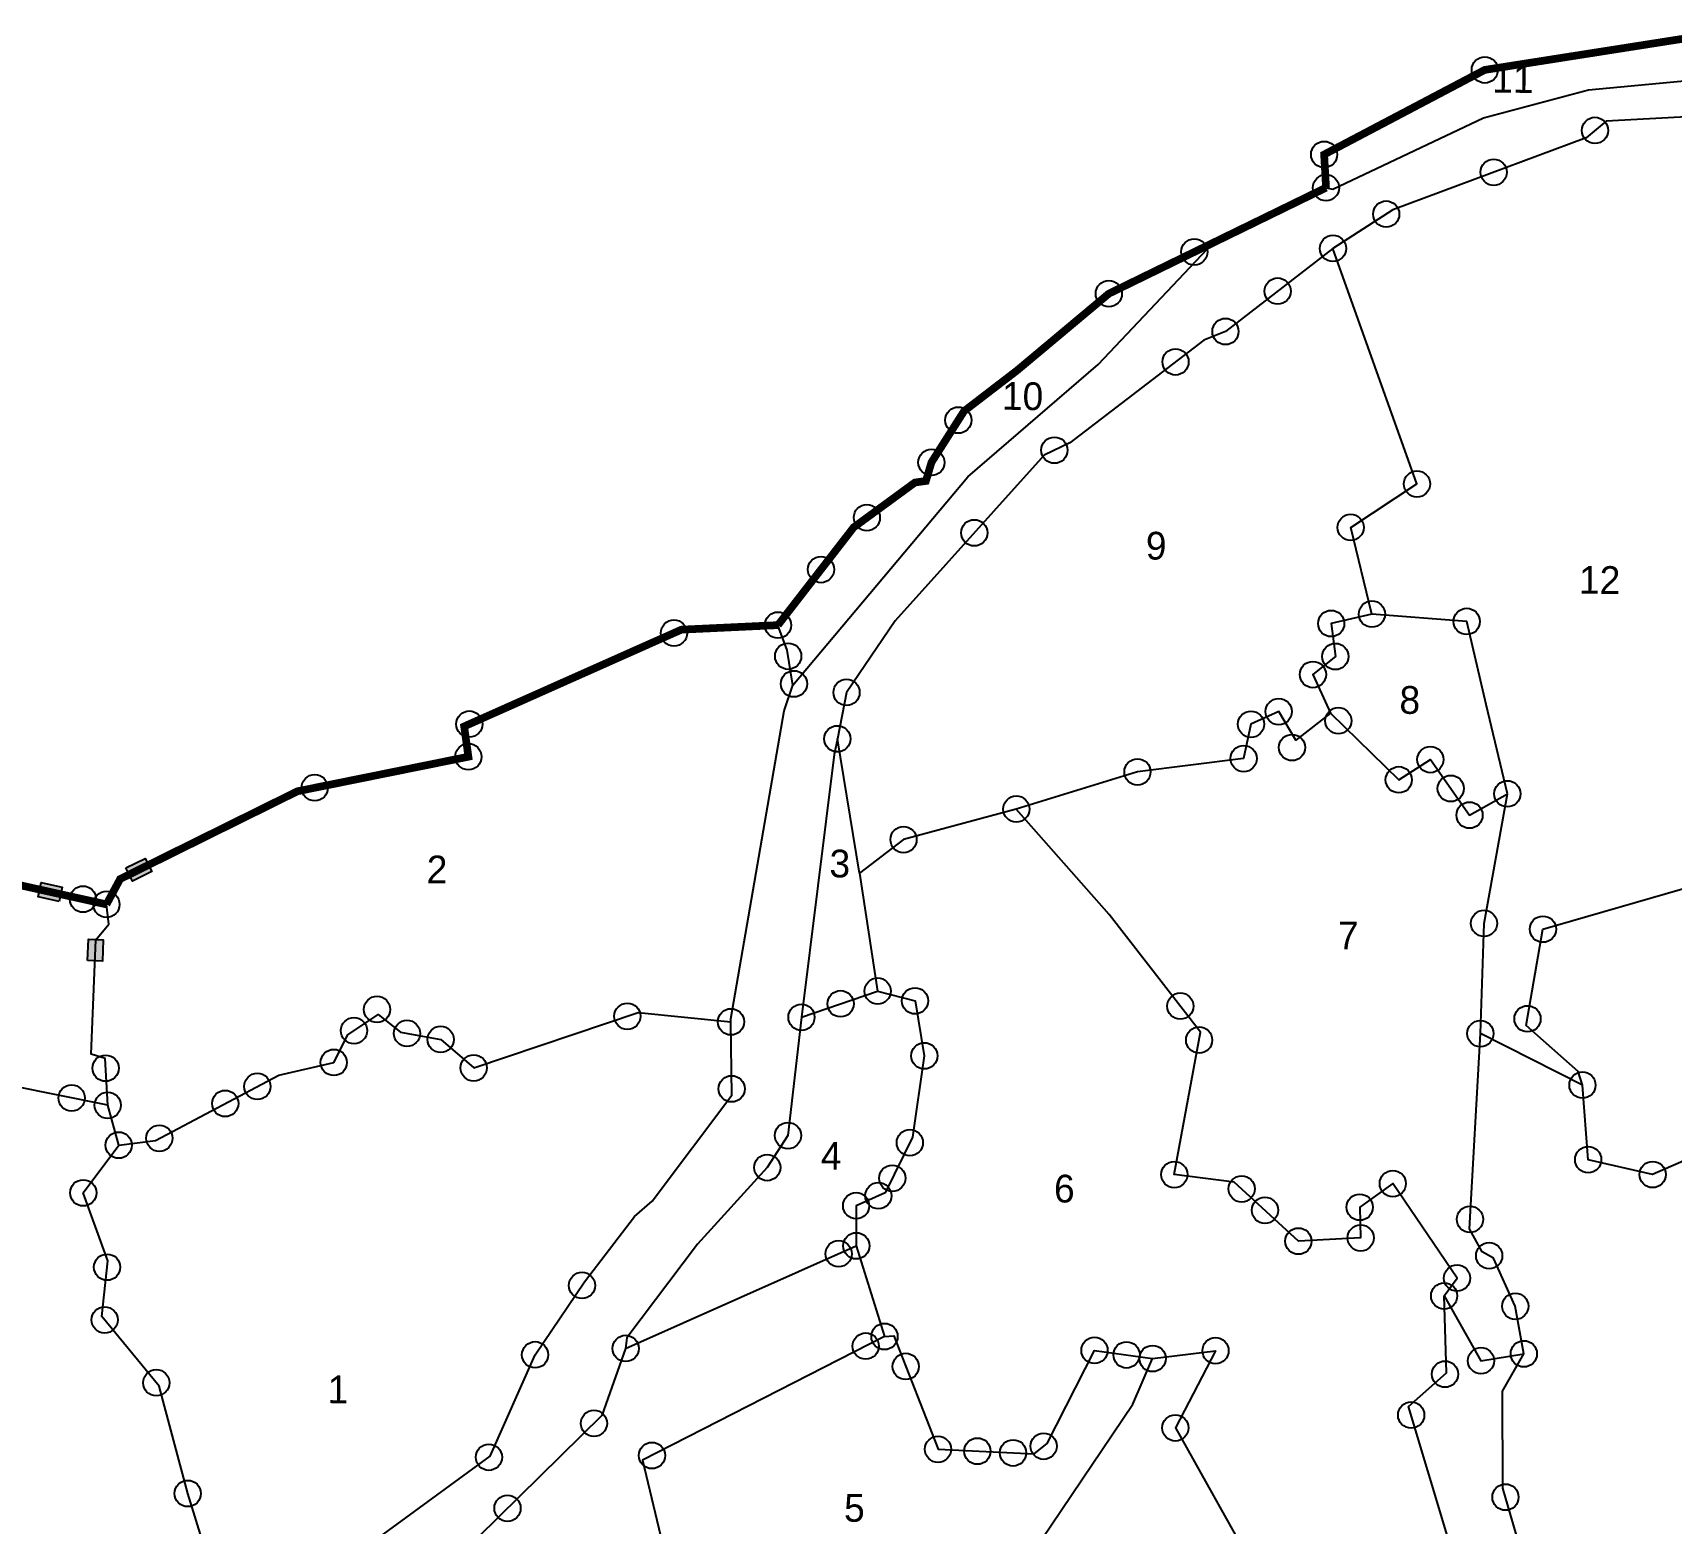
# Model space of a CAD drawing. Header units: metres. Extents: x 278897 to 282201, y 2048800 to 2051340.
# Drawn here: x 279994.6 to 280429.4, y 2049778.1 to 2050173.3 of the extents above; entities that cross this region are included whole.
import ezdxf
from ezdxf.enums import TextEntityAlignment as Align

# ---------------------------------------------------------------- set-up
doc = ezdxf.new("R2010")
doc.units = ezdxf.units.M
doc.header["$MEASUREMENT"] = 0
for name, color, linetype in [('POLY_PARCEL', 6, 'Continuous'), ('POLY_ROAD', 30, 'Continuous'), ('SYM_STONE', 1, 'Continuous'), ('TEXT_PARCEL', 7, 'Continuous'), ('V_BOUND_LINE', 7, 'Continuous'), ('VILLAGE BOUNDRY', 15, 'Continuous')]:
    doc.layers.add(name, color=color, linetype=linetype)
doc.styles.add('TEXT_MAP', font='KRDEV050.TTF')

# ---------------------------------------------------------------- blocks, each defined once
blk = doc.blocks.new('STONE')
blk.add_circle((0, 0), 0.851)
blk = doc.blocks.new('STONESQUAREFILLED')
blk.add_hatch(color=256).paths.add_polyline_path([(0.7, -0.48), (0.7, 0.48), (-0.7, 0.48), (-0.7, -0.48)])
blk.add_lwpolyline([(-0.7, 0.48), (0.7, 0.48), (0.7, -0.48), (-0.7, -0.48)], close=True)
blk = doc.blocks.new('684')
at = {"layer": 'POLY_PARCEL'}
for points in [[(280374.06, 2050021.3), (280368.46, 2050045.24), (280386.85, 2050057), (280364.37, 2050122.12)], [(280430.72, 2049890.99), (280429.56, 2049894.75), (280415.42, 2049907.52), (280420.28, 2049934.03), (280462.39, 2049945.73), (280473.51, 2049952.68), (280474.52, 2049966.24), (280467.82, 2049967.14), (280472.58, 2049978.97), (280485.05, 2049979.67), (280490.51, 2049989.5), (280497.63, 2049985.35), (280516.91, 2050000.32), (280505.79, 2050014.27), (280498.75, 2050021.9), (280511.05, 2050036.79), (280504.8, 2050056.51), (280504.53, 2050065.72), (280500.2, 2050082.99), (280503.67, 2050092.61)], [(280374.06, 2050021.3), (280362.82, 2050018.83), (280363.87, 2050009.73), (280357.63, 2050004.82), (280362.4, 2049994.13)], [(280410.86, 2049971.42), (280405.32, 2049996.1), (280400.17, 2050019), (280374.06, 2050021.3)], [(280214.28, 2050003.38), (280212.86, 2050013.01), (280210.38, 2050019.97)], [(280362.4, 2049994.13), (280352.77, 2049986.8), (280348.11, 2049994.71), (280340.43, 2049991.31), (280338.31, 2049981.87), (280309.01, 2049978.51), (280275.52, 2049968.64)], [(280362.4, 2049994.13), (280380.99, 2049975.59), (280389.77, 2049981.07), (280400.38, 2049965.64), (280410.86, 2049971.42)], [(280232.17, 2049951.43), (280226.42, 2049988.48)], [(280402.75, 2049905.45), (280404.07, 2049935.81), (280410.86, 2049971.42)], [(280275.52, 2049968.64), (280244.36, 2049960.54), (280232.17, 2049951.43)], [(280344.06, 2049749.23), (280384.97, 2049756.92), (280392.39, 2049766.51), (280381.88, 2049802.99), (280392.42, 2049812.13), (280392, 2049833.32), (280395.62, 2049838.21), (280378.18, 2049864.41), (280369, 2049858), (280369.16, 2049849.52), (280352.01, 2049848.82), (280334.52, 2049865.26), (280317.99, 2049867.5), (280325.65, 2049906.66), (280300.81, 2049939.3), (280275.52, 2049968.64)], [(280232.17, 2049951.43), (280236.8, 2049918.92)], [(280024.34, 2049889.67), (280023.72, 2049902.58), (280019.88, 2049903.78), (280021.55, 2049935.24), (280025.15, 2049939.57), (280024.56, 2049945)], [(280024.34, 2049889.67), (279997.93, 2049895.27), (279882.59, 2049931)], [(280215.73, 2049911.91), (280236.8, 2049918.92)], [(280236.8, 2049918.92), (280247.06, 2049916.1), (280249.46, 2049900.93), (280245.98, 2049878.55), (280238.26, 2049863.35), (280230.25, 2049859.86), (280230.18, 2049848.81)], [(280027.24, 2049878.65), (280037.4, 2049879.88), (280071.55, 2049897.49), (280086.74, 2049900.81), (280090.68, 2049908.38), (280099.1, 2049913.89), (280105.25, 2049908.96), (280116.26, 2049906.85), (280125.29, 2049898.9), (280170.79, 2049913.66), (280196.29, 2049910.85)], [(280428.25, 2049707.64), (280420.95, 2049738.18), (280431.96, 2049759.85), (280412.69, 2049762.13), (280407.63, 2049780.17), (280407.85, 2049806.95), (280413.79, 2049817.14), (280411.56, 2049830.27), (280405.71, 2049843.59), (280402.59, 2049845.36), (280399.16, 2049851.76), (280402.75, 2049905.45)], [(280430.72, 2049890.99), (280402.75, 2049905.45)], [(280027.24, 2049878.65), (280024.34, 2049889.67)], [(280504.43, 2049881.27), (280493.3, 2049873.82), (280485.03, 2049892.68), (280478.77, 2049890.84), (280476.46, 2049877.46), (280449.8, 2049866.15), (280432.08, 2049870.43), (280430.72, 2049890.99)], [(280068.25, 2049705.22), (280045.26, 2049782.53), (280037.67, 2049812.18), (280022.09, 2049831.52), (280023.9, 2049846.86), (280017.34, 2049865.62), (280027.24, 2049878.65)], [(280166.33, 2049821.21), (280230.18, 2049848.81)], [(280230.18, 2049848.81), (280237.69, 2049823.76)], [(280392, 2049833.32), (280401.97, 2049815.38), (280413.79, 2049817.14)], [(280237.69, 2049823.76), (280170.69, 2049790.37), (280186.25, 2049721.84), (280251.95, 2049726.08), (280305.92, 2049804.43), (280311.49, 2049816.92)], [(280237.69, 2049823.76), (280240.27, 2049823.89), (280252.12, 2049792.54), (280278.62, 2049790.99), (280282.19, 2049793.86), (280295.51, 2049819.33), (280311.49, 2049816.92)], [(280311.49, 2049816.92), (280328.86, 2049818.9), (280317.57, 2049797.75), (280344.06, 2049749.23)]]:
    blk.add_lwpolyline(points, dxfattribs=at)
at = {"layer": 'POLY_ROAD'}
for points in [[(280362.65, 2050138.86), (280364.48, 2050138.41), (280406.25, 2050157.66), (280435.23, 2050165.03), (280480.32, 2050168.78)], [(280491.21, 2050158.63), (280440.07, 2050156.39), (280434.44, 2050151.86), (280380.98, 2050132.56), (280364.37, 2050122.12)], [(280214.28, 2050003.38), (280263.12, 2050060.28), (280299.4, 2050090.84), (280331.36, 2050124)], [(280364.37, 2050122.12), (280334.53, 2050099.55), (280328.55, 2050097.23), (280291.35, 2050069.32), (280284.19, 2050066.04), (280242.71, 2050020.84), (280229.08, 2050001.25)], [(280196.29, 2049910.85), (280196.29, 2049911.69), (280211.81, 2049996.36), (280214.28, 2050003.38)], [(280229.08, 2050001.25), (280226.42, 2049988.48)], [(280226.42, 2049988.48), (280225.53, 2049984.15), (280215.73, 2049911.91)], [(280072.9, 2049697.2), (280079.69, 2049733.72), (280096.66, 2049769.01), (280128.69, 2049791.9), (280141.37, 2049819.73), (280155.21, 2049839.72), (280169.16, 2049857.56), (280174.03, 2049861.72), (280196.28, 2049890.64), (280196.29, 2049910.85)], [(280215.73, 2049911.91), (280211.66, 2049879.36), (280205.86, 2049870.62), (280186.43, 2049849.69), (280166.73, 2049824.17), (280166.33, 2049821.21)], [(280166.33, 2049821.21), (280159.58, 2049802.81), (280125.05, 2049769.58)]]:
    blk.add_lwpolyline(points, dxfattribs=at)
at = {"layer": 'V_BOUND_LINE', "const_width": 2.12}
for points in [[(280480.32, 2050168.78), (280477.03, 2050178.95), (280465.19, 2050179.39), (280406.73, 2050170.84), (280362.22, 2050148), (280362.65, 2050138.86)], [(280362.65, 2050138.86), (280331.36, 2050124)], [(280331.36, 2050124), (280302.5, 2050110.3), (280276.96, 2050089.39), (280262.28, 2050078.37), (280253.14, 2050064.34), (280251.57, 2050059.25), (280248.52, 2050058.84), (280231.52, 2050046.68), (280210.38, 2050019.97)], [(280024.56, 2049945), (279869.64, 2049981.03), (279859.99, 2049986.39), (279849.82, 2049989.67), (279839.09, 2049996.49), (279813.65, 2050027.26), (279808.1, 2050036.19), (279800.64, 2050025.8), (279786.84, 2050031.42), (279749.29, 2050018.86)], [(280210.38, 2050019.97), (280183.77, 2050019), (280123.63, 2049992.98), (280124.71, 2049984.62), (280077.51, 2049975.6), (280028.41, 2049951.95), (280024.56, 2049945)]]:
    blk.add_lwpolyline(points, dxfattribs=at)
at = {"layer": 'SYM_STONE'}
for name, p, xscale, yscale, zscale, rotation in [('STONE', (280406.73, 2050170.84), 4.248400771356947, 4.248400771356947, 4.248400771356947, 358.6407536156295), ('STONE', (280436.91, 2050153.85), 4.248400771356947, 4.248400771356947, 4.248400771356947, 358.6407536156295), ('STONE', (280362.22, 2050148), 4.248400771356947, 4.248400771356947, 4.248400771356947, 358.6407536156295), ('STONE', (280362.65, 2050138.86), 4.248400771356947, 4.248400771356947, 4.248400771356947, 358.6407536156295), ('STONE', (280408.88, 2050142.63), 4.248400771356947, 4.248400771356947, 4.248400771356947, 358.6407536156295), ('STONE', (280379.15, 2050131.41), 4.248400771356947, 4.248400771356947, 4.248400771356947, 358.6407536156295), ('STONE', (280326.19, 2050121.55), 4.248400771356947, 4.248400771356947, 4.248400771356947, 358.6407536156295), ('STONE', (280364.37, 2050122.12), 4.248400771356947, 4.248400771356947, 4.248400771356947, 358.6407536156295), ('STONE', (280302.5, 2050110.3), 4.248400771356947, 4.248400771356947, 4.248400771356947, 358.6407536156295), ('STONE', (280349.03, 2050110.52), 4.248400771356947, 4.248400771356947, 4.248400771356947, 358.6407536156295), ('STONE', (280334.53, 2050099.55), 4.248400771356947, 4.248400771356947, 4.248400771356947, 358.6407536156295), ('STONE', (280320.68, 2050091.32), 4.248400771356947, 4.248400771356947, 4.248400771356947, 358.6407536156295), ('STONE', (280260.66, 2050075.89), 4.248400771356947, 4.248400771356947, 4.248400771356947, 358.6407536156295), ('STONE', (280287.05, 2050067.35), 4.248400771356947, 4.248400771356947, 4.248400771356947, 358.6407536156295), ('STONE', (280253.14, 2050064.34), 4.248400771356947, 4.248400771356947, 4.248400771356947, 358.6407536156295), ('STONE', (280386.85, 2050057), 4.248400771356947, 4.248400771356947, 4.248400771356947, 358.6407536156295), ('STONE', (280235.19, 2050049.31), 4.248400771356947, 4.248400771356947, 4.248400771356947, 358.6407536156295), ('STONE', (280264.73, 2050044.83), 4.248400771356947, 4.248400771356947, 4.248400771356947, 358.6407536156295), ('STONE', (280368.46, 2050045.24), 4.248400771356947, 4.248400771356947, 4.248400771356947, 358.6407536156295), ('STONE', (280222.4, 2050035.15), 4.248400771356947, 4.248400771356947, 4.248400771356947, 358.6407536156295), ('STONE', (280374.06, 2050021.3), 4.248400771356947, 4.248400771356947, 4.248400771356947, 358.6407536156295), ('STONE', (280181.69, 2050018.1), 4.248400771356947, 4.248400771356947, 4.248400771356947, 358.6407536156295), ('STONE', (280210.38, 2050019.97), 4.248400771356947, 4.248400771356947, 4.248400771356947, 358.6407536156295), ('STONE', (280362.82, 2050018.83), 4.248400771356947, 4.248400771356947, 4.248400771356947, 358.6407536156295), ('STONE', (280400.17, 2050019), 4.248400771356947, 4.248400771356947, 4.248400771356947, 358.6407536156295), ('STONE', (280213.1, 2050011.38), 4.248400771356947, 4.248400771356947, 4.248400771356947, 358.6407536156295), ('STONE', (280363.87, 2050009.73), 4.248400771356947, 4.248400771356947, 4.248400771356947, 358.6407536156295), ('STONE', (280214.61, 2050003.76), 4.248400771356947, 4.248400771356947, 4.248400771356947, 358.6407536156295), ('STONE', (280357.63, 2050004.82), 4.248400771356947, 4.248400771356947, 4.248400771356947, 358.6407536156295), ('STONE', (280229.08, 2050001.25), 4.248400771356947, 4.248400771356947, 4.248400771356947, 358.6407536156295), ('STONE', (280348.11, 2049994.71), 4.248400771356947, 4.248400771356947, 4.248400771356947, 358.6407536156295), ('STONE', (280125.06, 2049993.6), 4.248400771356947, 4.248400771356947, 4.248400771356947, 358.6407536156295), ('STONE', (280340.43, 2049991.31), 4.248400771356947, 4.248400771356947, 4.248400771356947, 358.6407536156295), ('STONE', (280364.5, 2049992.04), 4.248400771356947, 4.248400771356947, 4.248400771356947, 358.6407536156295), ('STONE', (280226.42, 2049988.48), 4.248400771356947, 4.248400771356947, 4.248400771356947, 358.6407536156295), ('STONE', (280124.71, 2049984.62), 4.248400771356947, 4.248400771356947, 4.248400771356947, 358.6407536156295), ('STONE', (280338.31, 2049981.87), 4.248400771356947, 4.248400771356947, 4.248400771356947, 358.6407536156295), ('STONE', (280351.67, 2049984.78), 4.248400771356947, 4.248400771356947, 4.248400771356947, 358.6407536156295), ('STONE', (280389.77, 2049981.07), 4.248400771356947, 4.248400771356947, 4.248400771356947, 358.6407536156295), ('STONE', (280082.28, 2049976.52), 4.248400771356947, 4.248400771356947, 4.248400771356947, 358.6407536156295), ('STONE', (280309.01, 2049978.51), 4.248400771356947, 4.248400771356947, 4.248400771356947, 358.6407536156295), ('STONE', (280380.99, 2049975.59), 4.248400771356947, 4.248400771356947, 4.248400771356947, 358.6407536156295), ('STONE', (280395.29, 2049973.05), 4.248400771356947, 4.248400771356947, 4.248400771356947, 358.6407536156295), ('STONE', (280275.52, 2049968.64), 4.248400771356947, 4.248400771356947, 4.248400771356947, 358.6407536156295), ('STONE', (280410.86, 2049971.42), 4.248400771356947, 4.248400771356947, 4.248400771356947, 358.6407536156295), ('STONE', (280400.38, 2049965.64), 4.248400771356947, 4.248400771356947, 4.248400771356947, 358.6407536156295), ('STONE', (280244.36, 2049960.54), 4.248400771356947, 4.248400771356947, 4.248400771356947, 358.6407536156295), ('STONESQUAREFILLED', (280033.58, 2049954.44), 4.248400771356947, 4.248400771356947, 4.248400771356947, 25.71930177693906), ('STONESQUAREFILLED', (280009.09, 2049948.59), 4.248400771356947, 4.248400771356947, 4.248400771356947, 166.9047019565911), ('STONE', (280018.11, 2049946.5), 4.248400771356947, 4.248400771356947, 4.248400771356947, 358.6407536156295), ('STONE', (280024.56, 2049945), 4.248400771356947, 4.248400771356947, 4.248400771356947, 358.6407536156295), ('STONE', (280404.07, 2049935.81), 4.248400771356947, 4.248400771356947, 4.248400771356947, 358.6407536156295), ('STONESQUAREFILLED', (280021.4, 2049932.43), 4.248400771356946, 4.248400771356946, 4.248400771356946, 86.96493658818997), ('STONE', (280420.28, 2049934.03), 4.248400771356947, 4.248400771356947, 4.248400771356947, 358.6407536156295), ('STONE', (280236.8, 2049918.92), 4.248400771356947, 4.248400771356947, 4.248400771356947, 358.6407536156295), ('STONE', (280098.82, 2049915.31), 4.248400771356947, 4.248400771356947, 4.248400771356947, 358.6407536156295), ('STONE', (280226.54, 2049915.51), 4.248400771356947, 4.248400771356947, 4.248400771356947, 358.6407536156295), ('STONE', (280247.06, 2049916.1), 4.248400771356947, 4.248400771356947, 4.248400771356947, 358.6407536156295), ('STONE', (280320.14, 2049913.9), 4.248400771356947, 4.248400771356947, 4.248400771356947, 358.6407536156295), ('STONE', (280092.41, 2049909.51), 4.248400771356947, 4.248400771356947, 4.248400771356947, 358.6407536156295), ('STONE', (280106.99, 2049908.62), 4.248400771356947, 4.248400771356947, 4.248400771356947, 358.6407536156295), ('STONE', (280167.77, 2049912.68), 4.248400771356947, 4.248400771356947, 4.248400771356947, 358.6407536156295), ('STONE', (280196.29, 2049910.85), 4.248400771356947, 4.248400771356947, 4.248400771356947, 358.6407536156295), ('STONE', (280215.73, 2049911.91), 4.248400771356947, 4.248400771356947, 4.248400771356947, 358.6407536156295), ('STONE', (280415.77, 2049909.4), 4.248400771356947, 4.248400771356947, 4.248400771356947, 358.6407536156295), ('STONE', (280116.26, 2049906.85), 4.248400771356947, 4.248400771356947, 4.248400771356947, 358.6407536156295), ('STONE', (280325.23, 2049904.5), 4.248400771356947, 4.248400771356947, 4.248400771356947, 358.6407536156295), ('STONE', (280402.75, 2049905.45), 4.248400771356947, 4.248400771356947, 4.248400771356947, 358.6407536156295), ('STONE', (280023.85, 2049899.89), 4.248400771356947, 4.248400771356947, 4.248400771356947, 358.6407536156295), ('STONE', (280086.74, 2049900.81), 4.248400771356947, 4.248400771356947, 4.248400771356947, 358.6407536156295), ('STONE', (280249.46, 2049900.93), 4.248400771356947, 4.248400771356947, 4.248400771356947, 358.6407536156295), ('STONE', (280125.29, 2049898.9), 4.248400771356947, 4.248400771356947, 4.248400771356947, 358.6407536156295), ('STONE', (280014.4, 2049891.78), 4.248400771356947, 4.248400771356947, 4.248400771356947, 358.6407536156295), ('STONE', (280065.63, 2049894.44), 4.248400771356947, 4.248400771356947, 4.248400771356947, 358.6407536156295), ('STONE', (280196.28, 2049892.4), 4.248400771356947, 4.248400771356947, 4.248400771356947, 358.6407536156295), ('STONE', (280430.72, 2049890.99), 4.248400771356947, 4.248400771356947, 4.248400771356947, 358.6407536156295), ('STONE', (280024.34, 2049889.67), 4.248400771356947, 4.248400771356947, 4.248400771356947, 358.6407536156295), ('STONE', (280056.71, 2049889.83), 4.248400771356947, 4.248400771356947, 4.248400771356947, 358.6407536156295), ('STONE', (280027.24, 2049878.65), 4.248400771356947, 4.248400771356947, 4.248400771356947, 358.6407536156295), ('STONE', (280038.48, 2049880.43), 4.248400771356947, 4.248400771356947, 4.248400771356947, 358.6407536156295), ('STONE', (280211.66, 2049879.36), 4.248400771356947, 4.248400771356947, 4.248400771356947, 358.6407536156295), ('STONE', (280245.23, 2049877.06), 4.248400771356947, 4.248400771356947, 4.248400771356947, 358.6407536156295), ('STONE', (280205.86, 2049870.62), 4.248400771356947, 4.248400771356947, 4.248400771356947, 358.6407536156295), ('STONE', (280432.08, 2049870.43), 4.248400771356947, 4.248400771356947, 4.248400771356947, 358.6407536156295), ('STONE', (280017.34, 2049865.62), 4.248400771356947, 4.248400771356947, 4.248400771356947, 358.6407536156295), ('STONE', (280240.28, 2049867.32), 4.248400771356947, 4.248400771356947, 4.248400771356947, 358.6407536156295), ('STONE', (280317.99, 2049867.5), 4.248400771356947, 4.248400771356947, 4.248400771356947, 358.6407536156295), ('STONE', (280336.53, 2049863.37), 4.248400771356947, 4.248400771356947, 4.248400771356947, 358.6407536156295), ('STONE', (280378.18, 2049864.41), 4.248400771356947, 4.248400771356947, 4.248400771356947, 358.6407536156295), ('STONE', (280449.8, 2049866.15), 4.248400771356947, 4.248400771356947, 4.248400771356947, 358.6407536156295), ('STONE', (280230.25, 2049859.86), 4.248400771356947, 4.248400771356947, 4.248400771356947, 358.6407536156295), ('STONE', (280236.42, 2049862.55), 4.248400771356947, 4.248400771356947, 4.248400771356947, 358.6407536156295), ('STONE', (280342.87, 2049857.42), 4.248400771356947, 4.248400771356947, 4.248400771356947, 358.6407536156295), ('STONE', (280369, 2049858), 4.248400771356947, 4.248400771356947, 4.248400771356947, 358.6407536156295), ('STONE', (280399.33, 2049854.34), 4.248400771356947, 4.248400771356947, 4.248400771356947, 358.6407536156295), ('STONE', (280225.28, 2049846.69), 4.248400771356947, 4.248400771356947, 4.248400771356947, 358.6407536156295), ('STONE', (280230.18, 2049848.81), 4.248400771356947, 4.248400771356947, 4.248400771356947, 358.6407536156295), ('STONE', (280352.01, 2049848.82), 4.248400771356947, 4.248400771356947, 4.248400771356947, 358.6407536156295), ('STONE', (280369.16, 2049849.52), 4.248400771356947, 4.248400771356947, 4.248400771356947, 358.6407536156295), ('STONE', (280023.69, 2049845.08), 4.248400771356947, 4.248400771356947, 4.248400771356947, 358.6407536156295), ('STONE', (280404.52, 2049844.27), 4.248400771356947, 4.248400771356947, 4.248400771356947, 358.6407536156295), ('STONE', (280154.5, 2049838.7), 4.248400771356947, 4.248400771356947, 4.248400771356947, 358.6407536156295), ('STONE', (280395.62, 2049838.21), 4.248400771356947, 4.248400771356947, 4.248400771356947, 358.6407536156295), ('STONE', (280392, 2049833.32), 4.248400771356947, 4.248400771356947, 4.248400771356947, 358.6407536156295), ('STONE', (280022.86, 2049830.57), 4.248400771356947, 4.248400771356947, 4.248400771356947, 358.6407536156295), ('STONE', (280411.56, 2049830.27), 4.248400771356947, 4.248400771356947, 4.248400771356947, 358.6407536156295), ('STONE', (280237.69, 2049823.76), 4.248400771356947, 4.248400771356947, 4.248400771356947, 358.6407536156295), ('STONE', (280141.37, 2049819.73), 4.248400771356947, 4.248400771356947, 4.248400771356947, 358.6407536156295), ('STONE', (280166.33, 2049821.21), 4.248400771356947, 4.248400771356947, 4.248400771356947, 358.6407536156295), ('STONE', (280232.49, 2049821.17), 4.248400771356947, 4.248400771356947, 4.248400771356947, 358.6407536156295), ('STONE', (280295.51, 2049819.33), 4.248400771356947, 4.248400771356947, 4.248400771356947, 358.6407536156295), ('STONE', (280328.86, 2049818.9), 4.248400771356947, 4.248400771356947, 4.248400771356947, 358.6407536156295), ('STONE', (280243.46, 2049815.45), 4.248400771356947, 4.248400771356947, 4.248400771356947, 358.6407536156295), ('STONE', (280304.33, 2049818), 4.248400771356947, 4.248400771356947, 4.248400771356947, 358.6407536156295), ('STONE', (280311.49, 2049816.92), 4.248400771356947, 4.248400771356947, 4.248400771356947, 358.6407536156295), ('STONE', (280401.97, 2049815.38), 4.248400771356947, 4.248400771356947, 4.248400771356947, 358.6407536156295), ('STONE', (280413.79, 2049817.14), 4.248400771356947, 4.248400771356947, 4.248400771356947, 358.6407536156295), ('STONE', (280036.91, 2049813.12), 4.248400771356947, 4.248400771356947, 4.248400771356947, 358.6407536156295), ('STONE', (280392.01, 2049811.77), 4.248400771356947, 4.248400771356947, 4.248400771356947, 358.6407536156295), ('STONE', (280157.37, 2049800.68), 4.248400771356947, 4.248400771356947, 4.248400771356947, 358.6407536156295), ('STONE', (280382.57, 2049800.6), 4.248400771356947, 4.248400771356947, 4.248400771356947, 358.6407536156295), ('STONE', (280317.57, 2049797.75), 4.248400771356947, 4.248400771356947, 4.248400771356947, 358.6407536156295), ('STONE', (280128.34, 2049791.65), 4.248400771356947, 4.248400771356947, 4.248400771356947, 358.6407536156295), ('STONE', (280173.28, 2049791.66), 4.248400771356947, 4.248400771356947, 4.248400771356947, 358.6407536156295), ('STONE', (280252.12, 2049792.54), 4.248400771356947, 4.248400771356947, 4.248400771356947, 358.6407536156295), ('STONE', (280262.96, 2049791.91), 4.248400771356947, 4.248400771356947, 4.248400771356947, 358.6407536156295), ('STONE', (280272.78, 2049791.34), 4.248400771356947, 4.248400771356947, 4.248400771356947, 358.6407536156295), ('STONE', (280281.22, 2049793.08), 4.248400771356947, 4.248400771356947, 4.248400771356947, 358.6407536156295), ('STONE', (280045.26, 2049782.53), 4.248400771356947, 4.248400771356947, 4.248400771356947, 358.6407536156295), ('STONE', (280133.32, 2049777.53), 4.248400771356947, 4.248400771356947, 4.248400771356947, 358.6407536156295), ('STONE', (280408.32, 2049777.73), 4.248400771356947, 4.248400771356947, 4.248400771356947, 358.6407536156295)]:
    blk.add_blockref(name, p, dxfattribs=dict(at, xscale=xscale, yscale=yscale, zscale=zscale, rotation=rotation))
at = {"layer": 'TEXT_PARCEL', "style": 'TEXT_MAP'}
for s, height, p in [('11', 7.647, (280414.38, 2050164.47)), ('10', 7.647, (280278.36, 2050078.52)), ('9', 7.65, (280314.73, 2050036.93)), ('12', 7.647, (280436.82, 2050026.23)), ('8', 7.65, (280384.17, 2049993.72)), ('2', 7.65, (280115.64, 2049949.84)), ('3', 7.65, (280226.65, 2049950.31)), ('7', 7.65, (280366.5, 2049929.02)), ('4', 7.65, (280223.45, 2049869.86)), ('6', 7.65, (280287.58, 2049860.15)), ('1', 7.65, (280086.87, 2049806.95)), ('5', 7.65, (280228.82, 2049772.82))]:
    blk.add_text(s, height=height, rotation=358.6408, dxfattribs=at).set_placement(p, align=Align.CENTER)

msp = doc.modelspace()

# ---------------------------------------------------------------- block references
at = {"layer": 'VILLAGE BOUNDRY', "xscale": 0.9629069395012422, "yscale": 0.9629069395012422, "zscale": 0.9629069395012422, "rotation": 0.5986922950420247}
msp.add_blockref('684', (31016.6, 73326.23), dxfattribs=at)

doc.saveas('drawing.dxf')
